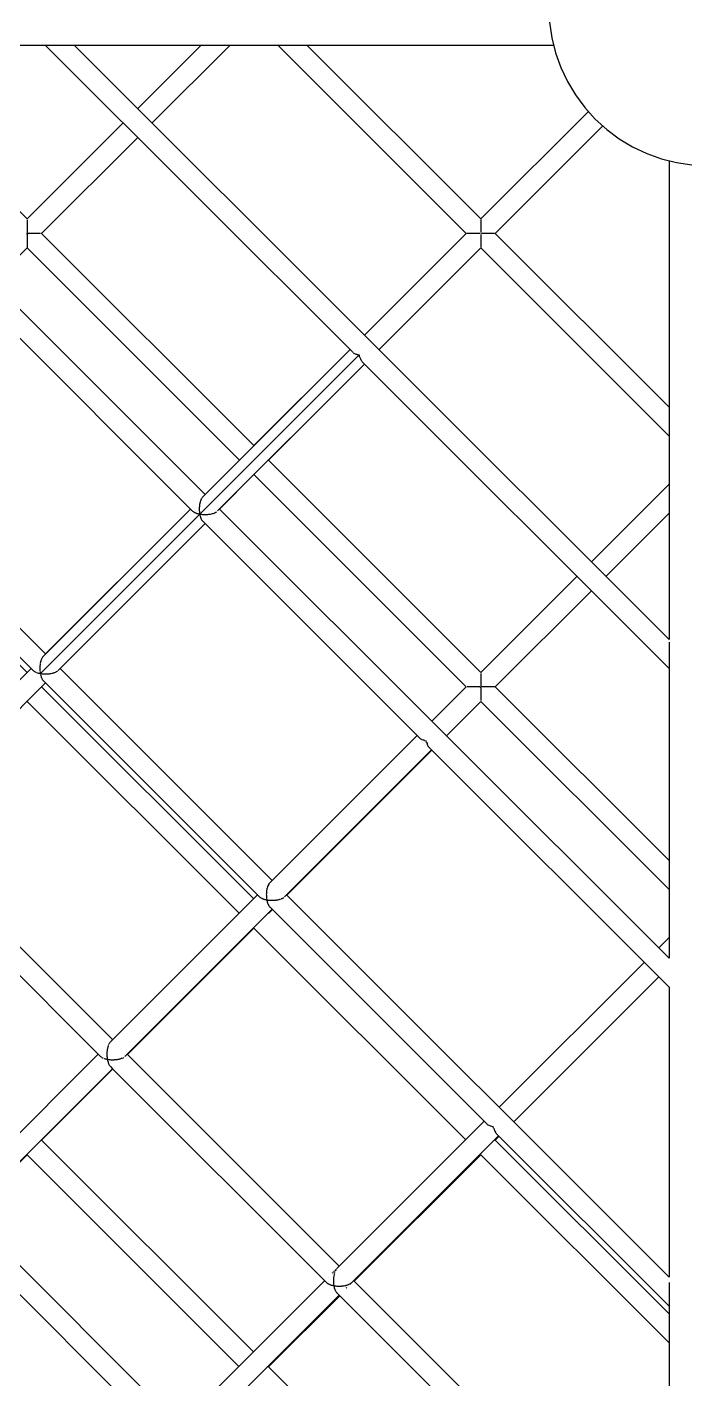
# Model space of a CAD drawing. Header units: millimetres. Extents: x -4086 to 3652, y -3941 to 3614.
# Drawn here: x -296 to 218, y -869 to 184 of the extents above; entities that cross this region are included whole.
import ezdxf

# ---------------------------------------------------------------- set-up
doc = ezdxf.new("R2010")
doc.units = ezdxf.units.MM
doc.layers.add('DIKOM_ОБЪЕКТ', color=7, linetype='Continuous')

msp = doc.modelspace()

# ---------------------------------------------------------------- linework, layer by layer
at = {"layer": 'DIKOM_ОБЪЕКТ', "color": 7, "linetype": 'Continuous'}
for p, q in [((110.873, 187.625), (112.653, 175.624)), ((-1466.424, 170.083), (114.099, 169.847)), ((-507.061, 169.94), (-157.061, -180.075)), ((-430.941, 169.928), (-295.519, 34.501)), ((-281.405, 169.906), (-42.468, -69.04)), ((-281.405, 169.906), (-42.468, -69.04)), ((-258.842, 169.903), (203.998, -292.956)), ((-209.479, 120.538), (-160.127, 169.888)), ((-209.479, 120.538), (-160.127, 169.888)), ((-198.199, 109.257), (-137.569, 169.885)), ((-100.465, 169.88), (46.195, 23.213)), ((-100.465, 169.88), (46.195, 23.213)), ((-77.9, 169.876), (57.476, 34.493)), ((112.653, 175.624), (115.6, 163.855)), ((115.6, 163.855), (119.688, 152.43)), ((119.688, 152.43), (124.874, 141.462)), ((124.874, 141.462), (131.112, 131.055)), ((131.112, 131.055), (138.34, 121.311)), ((57.475, 34.493), (141.171, 118.185)), ((57.475, 34.493), (141.171, 118.185)), ((138.34, 121.311), (146.487, 112.32)), ((-295.519, 34.502), (-220.76, 109.258)), ((-295.519, 34.502), (-220.76, 109.258)), ((68.756, 23.213), (152.456, 106.91)), ((146.487, 112.32), (155.477, 104.172)), ((-284.24, 23.22), (-209.479, 97.978)), ((155.477, 104.172), (165.223, 96.944)), ((165.223, 96.944), (175.629, 90.706)), ((175.629, 90.706), (186.597, 85.518)), ((186.597, 85.518), (198.02, 81.43)), ((198.02, 81.43), (209.79, 78.482)), ((204, 79.933), (203.998, -292.955)), ((209.79, 78.482), (221.791, 76.702)), ((-295.52, 33.756), (-295.52, 33.384)), ((-295.52, 33.384), (-295.52, 33.129)), ((-295.52, 33.049), (-295.52, 32.541)), ((-295.52, 32.541), (-295.52, 32.223)), ((-295.52, 32.123), (-295.52, 31.49)), ((57.475, 33.992), (57.475, 33.744)), ((57.475, 33.686), (57.475, 33.377)), ((57.475, 33.377), (57.475, 33.037)), ((57.475, 32.957), (57.475, 32.534)), ((57.475, 32.534), (57.475, 32.111)), ((57.475, 32.01), (57.475, 31.483)), ((-295.109, 22.978), (-296.1, 22.979)), ((-295.52, 31.49), (-295.52, 31.116)), ((-295.52, 30.998), (-295.52, 30.255)), ((-295.52, 30.254), (-295.52, 29.834)), ((-295.52, 29.7), (-295.52, 28.861)), ((-295.52, 28.861), (-295.52, 28.403)), ((-295.52, 28.256), (-295.52, 27.342)), ((-295.52, 27.342), (-295.52, 26.857)), ((-295.52, 26.699), (-295.52, 25.731)), ((-295.52, 25.73), (-295.52, 25.23)), ((-295.52, 25.064), (-295.52, 24.064)), ((-295.52, 24.064), (-295.267, 23.811)), ((-295.014, 22.884), (-295.52, 22.377)), ((-295.52, 22.377), (-295.52, 21.878)), ((-295.52, 21.71), (-295.52, 20.711)), ((-295.267, 23.811), (-294.919, 23.463)), ((-294.919, 23.463), (-295.109, 22.978)), ((-294.677, 23.221), (-295.014, 22.884)), ((-294.176, 23.221), (-294.677, 23.221)), ((-293.678, 23.221), (-294.176, 23.221)), ((-293.01, 23.22), (-293.678, 23.221)), ((-292.525, 23.22), (-293.01, 23.221)), ((-292.045, 23.221), (-292.525, 23.221)), ((-291.399, 23.221), (-292.045, 23.221)), ((-290.94, 23.221), (-291.398, 23.221)), ((-290.49, 23.221), (-290.94, 23.221)), ((-289.88, 23.221), (-290.49, 23.221)), ((-289.459, 23.221), (-289.879, 23.221)), ((-289.047, 23.221), (-289.459, 23.221)), ((-288.487, 23.22), (-289.047, 23.221)), ((-288.114, 23.22), (-288.487, 23.221)), ((-287.748, 23.221), (-288.114, 23.221)), ((-287.251, 23.221), (-287.748, 23.221)), ((-286.933, 23.22), (-287.251, 23.221)), ((-286.623, 23.22), (-286.933, 23.22)), ((-286.2, 23.22), (-286.623, 23.22)), ((-285.945, 23.221), (-286.2, 23.22)), ((-285.696, 23.22), (-285.945, 23.22)), ((-285.357, 23.22), (-285.696, 23.22)), ((-284.741, 23.221), (-284.989, 23.22)), ((-284.24, 23.221), (-119.026, -142)), ((-32.985, -55.963), (46.195, 23.213)), ((-32.985, -55.963), (46.195, 23.213)), ((46.941, 23.213), (46.696, 23.213)), ((47.311, 23.213), (47.005, 23.213)), ((47.647, 23.213), (47.312, 23.213)), ((48.154, 23.213), (47.736, 23.213)), ((48.572, 23.213), (48.155, 23.213)), ((49.206, 23.213), (48.683, 23.213)), ((49.698, 23.213), (49.207, 23.213)), ((50.442, 23.213), (49.827, 23.213)), ((50.997, 23.213), (50.442, 23.213)), ((51.835, 23.213), (51.141, 23.213)), ((52.441, 23.213), (51.835, 23.213)), ((53.353, 23.213), (52.597, 23.213)), ((53.997, 23.213), (53.355, 23.213)), ((54.964, 23.213), (54.161, 23.213)), ((55.631, 23.213), (54.965, 23.213)), ((56.632, 23.213), (55.8, 23.213)), ((56.908, 23.489), (56.752, 23.093)), ((57.475, 31.482), (57.475, 30.986)), ((57.475, 30.867), (57.475, 30.246)), ((57.475, 30.246), (57.475, 29.687)), ((57.475, 29.552), (57.475, 28.854)), ((57.475, 28.854), (57.475, 28.243)), ((57.475, 28.096), (57.475, 27.335)), ((57.475, 27.334), (57.475, 26.688)), ((57.475, 26.53), (57.475, 25.724)), ((57.475, 25.723), (57.475, 25.056)), ((57.475, 24.89), (57.475, 24.056)), ((57.475, 22.37), (57.475, 21.704)), ((57.475, 21.536), (57.475, 20.703)), ((58.318, 23.213), (57.94, 22.835)), ((58.986, 23.213), (58.319, 23.213)), ((59.985, 23.213), (59.151, 23.213)), ((60.631, 23.213), (59.986, 23.213)), ((61.596, 23.213), (60.789, 23.213)), ((62.206, 23.213), (61.597, 23.213)), ((63.115, 23.213), (62.354, 23.213)), ((63.675, 23.213), (63.116, 23.213)), ((64.508, 23.213), (63.809, 23.213)), ((65.005, 23.213), (64.509, 23.213)), ((65.744, 23.213), (65.124, 23.213)), ((66.167, 23.213), (65.745, 23.213)), ((66.795, 23.213), (66.267, 23.213)), ((67.135, 23.213), (66.796, 23.213)), ((67.638, 23.213), (67.215, 23.213)), ((67.886, 23.213), (67.638, 23.213)), ((68.254, 23.213), (67.945, 23.213)), ((68.756, 23.213), (203.999, -112.036)), ((-322.296, -14.834), (-295.52, 11.94)), ((-295.52, 20.711), (-295.52, 20.229)), ((-295.52, 20.065), (-295.52, 19.1)), ((-295.52, 19.099), (-295.52, 18.645)), ((-295.52, 18.49), (-295.52, 17.581)), ((-295.52, 17.58), (-295.52, 17.166)), ((-295.52, 17.021), (-295.52, 16.188)), ((-295.52, 16.188), (-295.52, 15.82)), ((-295.52, 15.69), (-295.52, 14.952)), ((-295.52, 14.952), (-295.52, 14.639)), ((-295.52, 14.529), (-295.52, 13.901)), ((-295.52, 13.9), (-295.52, 13.65)), ((-295.52, 13.561), (-295.52, 13.058)), ((-295.52, 12.81), (-295.52, 12.442)), ((-295.52, 12.291), (-295.52, 12.067)), ((-295.52, 11.941), (-130.306, -153.28)), ((-295.52, 11.941), (-130.306, -153.28)), ((-21.705, -67.243), (57.475, 11.933)), ((57.475, 20.703), (57.475, 20.06)), ((57.475, 19.896), (57.475, 19.092)), ((57.475, 19.092), (57.475, 18.487)), ((57.475, 18.33), (57.475, 17.574)), ((57.475, 17.573), (57.475, 17.018)), ((57.475, 16.874), (57.475, 16.18)), ((57.475, 16.179), (57.475, 15.689)), ((57.475, 15.559), (57.475, 14.944)), ((57.475, 14.944), (57.475, 14.527)), ((57.475, 14.416), (57.475, 13.893)), ((57.475, 13.893), (57.475, 13.557)), ((57.475, 13.469), (57.475, 13.05)), ((57.475, 13.049), (57.475, 12.806)), ((57.475, 12.74), (57.475, 12.434)), ((57.475, 11.933), (203.999, -134.597)), ((57.475, 11.933), (203.999, -134.597)), ((-333.282, -26.408), (-166.547, -193.15)), ((-333.282, -26.408), (-166.547, -193.15)), ((-285.289, -319.585), (-37.136, -71.371)), ((-285.289, -319.585), (-37.136, -71.371)), ((-159.189, -182.204), (-44.261, -67.248)), ((-119.026, -142), (-44.265, -67.243)), ((-119.026, -142), (-44.265, -67.243)), ((-42.466, -69.043), (-42.102, -69.344)), ((-41.746, -69.637), (-41.283, -69.91)), ((-41.284, -69.91), (-40.837, -70.174)), ((-40.828, -70.18), (-40.278, -70.42)), ((-40.278, -70.42), (-39.745, -70.652)), ((-39.733, -70.659), (-39.111, -70.858)), ((-39.112, -70.857), (-38.501, -71.053)), ((-38.487, -71.062), (-37.808, -71.215)), ((-37.808, -71.215), (-37.141, -71.365)), ((-36.98, -72.044), (-37.13, -71.376)), ((-36.828, -72.721), (-36.98, -72.045)), ((-36.819, -72.735), (-36.621, -73.352)), ((-36.621, -73.352), (-36.423, -73.969)), ((-147.321, -192.835), (-33.012, -78.497)), ((-107.746, -153.281), (-32.985, -78.524)), ((-36.418, -73.978), (-36.181, -74.521)), ((-36.181, -74.522), (-35.946, -75.063)), ((-35.94, -75.07), (-35.669, -75.529)), ((-35.67, -75.529), (-35.402, -75.982)), ((-35.397, -75.987), (-35.1, -76.348)), ((-34.806, -76.704), (203.997, -315.517)), ((-34.806, -76.704), (203.997, -315.517)), ((-446.111, -139.207), (-281.14, -304.185)), ((-460.461, -153.554), (-295.527, -318.494)), ((-457.392, -150.486), (-290.626, -317.259)), ((-457.392, -150.486), (-290.626, -317.259)), ((-157.082, -180.055), (-130.306, -153.281)), ((-157.082, -180.055), (-130.306, -153.281)), ((-107.746, -153.281), (57.468, -318.502)), ((-145.802, -191.336), (-119.026, -164.561)), ((-119.026, -164.561), (46.188, -329.782)), ((-119.026, -164.561), (46.188, -329.782)), ((143.509, -232.464), (203.998, -171.977)), ((143.509, -232.464), (203.998, -171.977)), ((-161.515, -189.425), (-161.551, -190.176)), ((-161.481, -189.136), (-161.513, -189.414)), ((-161.425, -188.661), (-161.48, -189.135)), ((-161.34, -187.933), (-161.425, -188.661)), ((-161.287, -187.659), (-161.337, -187.922)), ((-161.202, -187.206), (-161.287, -187.659)), ((-161.071, -186.516), (-161.202, -187.206)), ((-161.001, -186.264), (-161.067, -186.506)), ((-160.887, -185.844), (-161.001, -186.264)), ((-160.712, -185.206), (-160.887, -185.844)), ((-160.626, -184.981), (-160.708, -185.198)), ((-160.485, -184.605), (-160.626, -184.981)), ((-160.272, -184.036), (-160.485, -184.605)), ((-160.174, -183.843), (-160.268, -184.027)), ((-160.009, -183.517), (-160.174, -183.843)), ((-159.761, -183.028), (-160.009, -183.517)), ((-159.467, -182.604), (-159.651, -182.87)), ((-159.189, -182.204), (-159.467, -182.604)), ((-283.268, -306.314), (-168.34, -191.357)), ((-281.178, -304.146), (-168.362, -191.335)), ((-281.178, -304.146), (-168.362, -191.335)), ((-166.183, -193.45), (-166.547, -193.15)), ((-165.975, -193.622), (-166.183, -193.45)), ((-165.363, -194.019), (-165.824, -193.747)), ((-165.097, -194.176), (-165.363, -194.019)), ((-164.914, -194.284), (-165.097, -194.176)), ((-164.358, -194.529), (-164.906, -194.291)), ((-164.039, -194.668), (-164.358, -194.529)), ((-163.822, -194.762), (-164.039, -194.668)), ((-163.191, -194.966), (-163.812, -194.768)), ((-162.824, -195.083), (-163.191, -194.966)), ((-162.578, -195.162), (-162.824, -195.083)), ((-161.889, -195.322), (-162.567, -195.169)), ((-161.48, -195.414), (-161.889, -195.322)), ((-161.59, -190.96), (-161.577, -191.717)), ((-161.574, -190.661), (-161.588, -190.95)), ((-161.577, -191.717), (-161.568, -192.202)), ((-161.551, -190.176), (-161.574, -190.661)), ((-161.568, -192.202), (-161.563, -192.494)), ((-161.565, -192.505), (-161.502, -193.249)), ((-161.502, -193.249), (-161.462, -193.725)), ((-161.211, -195.475), (-161.48, -195.414)), ((-161.462, -193.725), (-161.438, -194.013)), ((-161.443, -194.027), (-161.33, -194.738)), ((-161.33, -194.738), (-161.257, -195.192)), ((-161.257, -195.192), (-161.211, -195.475)), ((-160.475, -195.594), (-161.21, -195.476)), ((-161.21, -195.476), (-161.057, -196.155)), ((-161.057, -196.155), (-160.962, -196.577)), ((-160.962, -196.577), (-160.905, -196.831)), ((-160.897, -196.844), (-160.7, -197.46)), ((-160.7, -197.46), (-160.578, -197.842)), ((-160.578, -197.842), (-160.503, -198.078)), ((-160.497, -198.087), (-160.261, -198.629)), ((-160.045, -195.662), (-160.475, -195.594)), ((-160.261, -198.629), (-160.116, -198.962)), ((-160.116, -198.962), (-160.024, -199.172)), ((-159.761, -195.707), (-160.045, -195.662)), ((-160.02, -199.179), (-159.75, -199.636)), ((-159.75, -199.636), (-159.585, -199.913)), ((-158.989, -195.766), (-159.748, -195.703)), ((-159.585, -199.913), (-159.481, -200.09)), ((-158.535, -195.805), (-158.989, -195.766)), ((-158.24, -195.829), (-158.535, -195.805)), ((-157.46, -195.841), (-158.229, -195.828)), ((-156.996, -195.85), (-157.46, -195.841)), ((-156.697, -195.856), (-156.996, -195.85)), ((-155.922, -195.816), (-156.684, -195.853)), ((-155.457, -195.794), (-155.922, -195.816)), ((-155.161, -195.78), (-155.457, -195.794)), ((-154.41, -195.692), (-155.15, -195.777)), ((-153.954, -195.638), (-154.41, -195.692)), ((-153.668, -195.605), (-153.954, -195.638)), ((-152.957, -195.469), (-153.658, -195.602)), ((-152.523, -195.387), (-152.957, -195.469)), ((-151.596, -195.155), (-152.242, -195.332)), ((-151.194, -195.045), (-151.596, -195.155)), ((-150.944, -194.977), (-151.194, -195.045)), ((-150.357, -194.755), (-150.934, -194.973)), ((-149.995, -194.62), (-150.357, -194.755)), ((-149.772, -194.536), (-149.995, -194.62)), ((-149.267, -194.28), (-149.764, -194.532)), ((-148.954, -194.122), (-149.267, -194.28)), ((-148.762, -194.024), (-148.954, -194.122)), ((-148.352, -193.739), (-148.757, -194.02)), ((-148.096, -193.562), (-148.352, -193.739)), ((-145.812, -191.325), (203.997, -541.148)), ((154.789, -243.745), (203.998, -194.538)), ((-271.4, -316.944), (-157.091, -202.606)), ((-217.693, -263.224), (-157.082, -202.615)), ((-159.476, -200.096), (-159.18, -200.455)), ((-159.18, -200.455), (-159, -200.674)), ((-158.884, -200.813), (7.913, -367.617)), ((-158.884, -200.813), (7.913, -367.617)), ((57.468, -318.502), (132.228, -243.744)), ((57.468, -318.502), (132.228, -243.744)), ((68.748, -329.782), (143.508, -255.025)), ((203.998, -294.916), (203.997, -315.017)), ((-407.347, -430.423), (-292.419, -315.466)), ((-295.527, -318.494), (-292.459, -315.426)), ((-295.527, -318.494), (-292.459, -315.426)), ((-285.669, -315.069), (-285.656, -315.827)), ((-285.639, -314.468), (-285.667, -315.059)), ((-285.593, -313.534), (-285.63, -314.287)), ((-285.525, -312.951), (-285.591, -313.524)), ((-285.419, -312.041), (-285.504, -312.772)), ((-285.313, -311.49), (-285.417, -312.031)), ((-285.149, -310.625), (-285.281, -311.318)), ((-285.01, -310.117), (-285.147, -310.615)), ((-284.79, -309.315), (-284.966, -309.955)), ((-284.62, -308.861), (-284.787, -309.307)), ((-284.351, -308.145), (-284.565, -308.716)), ((-284.152, -307.753), (-284.346, -308.137)), ((-283.839, -307.136), (-284.088, -307.627)), ((-283.618, -306.817), (-283.835, -307.129)), ((-283.269, -306.314), (-283.546, -306.714)), ((-269.891, -315.434), (-104.887, -480.445)), ((203.997, -315.517), (203.997, -541.148)), ((-290.263, -317.559), (-290.626, -317.259)), ((-289.91, -317.851), (-290.196, -317.614)), ((-289.443, -318.128), (-289.903, -317.857)), ((-288.993, -318.394), (-289.357, -318.179)), ((-288.438, -318.638), (-288.985, -318.399)), ((-287.901, -318.871), (-288.334, -318.683)), ((-287.27, -319.075), (-287.891, -318.877)), ((-286.657, -319.271), (-287.148, -319.114)), ((-285.968, -319.431), (-286.647, -319.279)), ((-285.29, -319.585), (-285.829, -319.462)), ((-285.652, -316.008), (-285.642, -316.604)), ((-285.644, -316.613), (-285.581, -317.359)), ((-285.567, -317.536), (-285.517, -318.122)), ((-285.522, -318.136), (-285.407, -318.849)), ((-285.38, -319.015), (-285.289, -319.585)), ((-284.555, -319.702), (-285.289, -319.585)), ((-285.289, -319.585), (-285.136, -320.264)), ((-285.102, -320.416), (-284.984, -320.941)), ((-284.976, -320.953), (-284.779, -321.569)), ((-284.735, -321.707), (-284.582, -322.186)), ((-284.576, -322.197), (-284.34, -322.738)), ((-283.84, -319.816), (-284.409, -319.725)), ((-284.288, -322.857), (-284.103, -323.281)), ((-284.098, -323.288), (-283.829, -323.744)), ((-283.068, -319.876), (-283.826, -319.812)), ((-283.771, -323.842), (-283.56, -324.199)), ((-283.555, -324.205), (-283.259, -324.564)), ((-283.195, -324.641), (-282.963, -324.922)), ((-282.963, -324.922), (-116.166, -491.727)), ((-282.963, -324.922), (-116.166, -491.727)), ((-282.319, -319.939), (-282.913, -319.888)), ((-281.538, -319.951), (-282.308, -319.937)), ((-280.775, -319.964), (-281.378, -319.954)), ((-280, -319.925), (-280.764, -319.963)), ((-279.239, -319.888), (-279.838, -319.918)), ((-278.487, -319.801), (-279.229, -319.886)), ((-277.747, -319.714), (-278.328, -319.782)), ((-277.034, -319.578), (-277.737, -319.711)), ((-276.33, -319.445), (-276.881, -319.549)), ((-275.673, -319.264), (-276.32, -319.441)), ((-275.022, -319.086), (-275.53, -319.225)), ((-274.433, -318.864), (-275.013, -319.081)), ((-273.849, -318.645), (-274.304, -318.815)), ((-273.344, -318.389), (-273.843, -318.641)), ((-272.842, -318.134), (-273.231, -318.332)), ((-272.429, -317.847), (-272.835, -318.129)), ((-272.019, -317.563), (-272.337, -317.783)), ((57.468, -319.37), (57.468, -319.618)), ((57.468, -319.618), (57.468, -319.874)), ((57.468, -319.874), (57.468, -320.122)), ((57.468, -320.122), (57.468, -320.461)), ((57.468, -320.462), (57.468, -320.779)), ((57.468, -320.779), (57.468, -321.09)), ((57.468, -321.09), (57.468, -321.513)), ((57.468, -321.513), (57.468, -321.886)), ((57.468, -321.886), (57.468, -322.252)), ((57.468, -322.252), (57.468, -322.749)), ((57.468, -322.749), (57.468, -323.169)), ((57.468, -323.169), (57.468, -323.582)), ((57.468, -323.582), (57.468, -324.141)), ((57.468, -324.142), (57.468, -324.599)), ((57.468, -324.599), (57.468, -325.051)), ((57.468, -325.051), (57.468, -325.66)), ((57.468, -325.66), (57.468, -326.145)), ((57.468, -326.145), (57.468, -326.626)), ((-395.479, -441.053), (-281.17, -326.716)), ((-284.237, -329.785), (-119.233, -494.795)), ((19.412, -356.556), (46.187, -329.782)), ((19.412, -356.556), (46.187, -329.782)), ((47.304, -329.782), (46.936, -329.782)), ((47.555, -329.782), (47.305, -329.782)), ((48.147, -329.782), (47.644, -329.782)), ((48.46, -329.782), (48.148, -329.782)), ((49.198, -329.782), (48.571, -329.782)), ((49.567, -329.782), (49.198, -329.782)), ((50.434, -329.782), (49.696, -329.782)), ((50.85, -329.782), (50.435, -329.782)), ((51.827, -329.782), (50.994, -329.782)), ((52.281, -329.782), (51.828, -329.782)), ((53.346, -329.782), (52.437, -329.782)), ((53.828, -329.782), (53.347, -329.782)), ((54.957, -329.782), (53.992, -329.782)), ((55.456, -329.782), (54.958, -329.782)), ((56.624, -329.782), (55.625, -329.782)), ((56.624, -329.782), (56.877, -330.034)), ((56.877, -330.034), (57.467, -330.625)), ((57.467, -327.272), (57.467, -327.773)), ((57.721, -329.192), (57.467, -328.939)), ((57.467, -330.625), (57.467, -331.125)), ((57.467, -331.125), (57.468, -331.627)), ((57.467, -332.292), (57.467, -332.774)), ((57.467, -332.774), (57.468, -333.26)), ((57.467, -334.357), (57.468, -334.816)), ((57.468, -335.838), (57.467, -336.261)), ((57.467, -336.261), (57.467, -336.815)), ((57.467, -336.815), (57.467, -337.183)), ((57.468, -326.626), (57.468, -327.271)), ((57.468, -327.772), (57.468, -328.271)), ((57.468, -328.271), (57.468, -328.939)), ((57.468, -331.627), (57.468, -332.291)), ((57.468, -333.26), (57.468, -333.902)), ((57.468, -333.904), (57.468, -334.357)), ((57.468, -334.816), (57.468, -335.422)), ((57.468, -335.422), (57.468, -335.838)), ((58.311, -329.782), (57.721, -329.192)), ((58.812, -329.782), (58.311, -329.782)), ((59.977, -329.782), (58.977, -329.782)), ((60.462, -329.782), (59.978, -329.782)), ((61.588, -329.782), (60.621, -329.782)), ((62.047, -329.782), (61.589, -329.782)), ((63.108, -329.782), (62.194, -329.782)), ((63.529, -329.782), (63.108, -329.782)), ((64.501, -329.782), (63.663, -329.782)), ((64.875, -329.782), (64.501, -329.782)), ((65.736, -329.782), (64.992, -329.782)), ((66.055, -329.782), (65.737, -329.782)), ((66.787, -329.782), (66.154, -329.782)), ((67.043, -329.782), (66.788, -329.782)), ((67.63, -329.782), (67.123, -329.782)), ((68.247, -329.782), (67.876, -329.782)), ((68.622, -329.782), (68.396, -329.782)), ((68.748, -329.782), (203.997, -465.037)), ((-295.517, -341.066), (-130.513, -506.077)), ((-295.517, -341.066), (-130.513, -506.077)), ((30.692, -367.836), (57.468, -341.062)), ((57.467, -337.183), (57.468, -337.559)), ((57.468, -338.684), (57.467, -339.103)), ((57.467, -339.103), (57.467, -339.353)), ((57.467, -339.353), (57.467, -339.61)), ((57.467, -339.61), (57.467, -339.945)), ((57.467, -340.316), (57.468, -340.56)), ((57.468, -337.559), (57.468, -338.051)), ((57.468, -338.052), (57.468, -338.364)), ((57.468, -338.364), (57.468, -338.684)), ((57.468, -341.062), (203.997, -487.598)), ((57.468, -341.062), (203.997, -487.598)), ((-107.015, -482.574), (7.913, -367.617)), ((7.913, -367.618), (9.705, -369.41)), ((7.913, -367.618), (9.705, -369.41)), ((-95.294, -493.35), (19.162, -378.867)), ((9.704, -369.409), (9.905, -369.575)), ((9.908, -369.577), (10.419, -369.999)), ((10.427, -370.006), (10.682, -370.157)), ((10.682, -370.157), (11.336, -370.543)), ((11.346, -370.55), (11.648, -370.682)), ((11.649, -370.683), (12.428, -371.021)), ((12.44, -371.028), (12.783, -371.138)), ((12.782, -371.137), (13.673, -371.422)), ((13.687, -371.431), (14.06, -371.515)), ((14.06, -371.515), (15.032, -371.734)), ((15.263, -372.72), (15.044, -371.745)), ((15.347, -373.092), (15.263, -372.72)), ((15.356, -373.104), (15.642, -374.001)), ((15.642, -374.001), (15.751, -374.339)), ((15.756, -374.347), (16.099, -375.135)), ((16.099, -375.135), (16.228, -375.432)), ((16.233, -375.44), (16.625, -376.102)), ((16.625, -376.103), (16.772, -376.351)), ((16.777, -376.356), (17.207, -376.878)), ((17.208, -376.879), (17.368, -377.073)), ((17.368, -377.073), (19.161, -378.867)), ((17.368, -377.073), (19.161, -378.867)), ((19.161, -378.867), (203.997, -563.71)), ((19.161, -378.867), (203.997, -563.71)), ((-93.404, -491.928), (19.412, -379.117)), ((-393.969, -439.544), (-228.966, -604.554)), ((-407.042, -449.032), (-240.245, -615.836)), ((-407.042, -449.032), (-240.245, -615.836)), ((-107.976, -484.164), (-108.094, -484.397)), ((-107.587, -483.397), (-107.923, -484.06)), ((-107.45, -483.201), (-107.582, -483.39)), ((-107.015, -482.574), (-107.391, -483.115)), ((-231.094, -606.683), (-116.166, -491.727)), ((-116.166, -491.727), (-114.373, -493.52)), ((-116.166, -491.727), (-114.373, -493.52)), ((-114.133, -493.717), (-114.373, -493.52)), ((-113.837, -493.962), (-114.133, -493.717)), ((-113.347, -494.296), (-113.65, -494.116)), ((-112.968, -494.52), (-113.347, -494.296)), ((-112.741, -494.655), (-112.968, -494.52)), ((-112.371, -494.817), (-112.731, -494.661)), ((-109.417, -491.33), (-109.399, -492.352)), ((-109.397, -490.958), (-109.414, -491.319)), ((-109.396, -492.498), (-109.39, -492.863)), ((-109.391, -492.875), (-109.306, -493.88)), ((-109.341, -489.794), (-109.39, -490.81)), ((-109.298, -489.434), (-109.339, -489.784)), ((-109.294, -494.021), (-109.264, -494.382)), ((-109.167, -488.302), (-109.281, -489.288)), ((-109.268, -494.395), (-109.113, -495.363)), ((-109.102, -487.962), (-109.164, -488.291)), ((-108.897, -486.885), (-109.075, -487.82)), ((-108.811, -486.572), (-108.894, -486.875)), ((-108.538, -485.577), (-108.775, -486.439)), ((-108.433, -485.297), (-108.535, -485.568)), ((-108.098, -484.405), (-108.388, -485.177)), ((-96.829, -494.516), (-97.264, -494.736)), ((-96.589, -494.394), (-96.829, -494.515)), ((-96.317, -494.205), (-96.583, -494.39)), ((-95.962, -493.959), (-96.317, -494.205)), ((-95.768, -493.824), (-95.962, -493.959)), ((-93.638, -491.694), (203.995, -789.341)), ((-219.525, -617.611), (-104.917, -502.976)), ((-111.919, -495.014), (-112.371, -494.817)), ((-111.648, -495.132), (-111.919, -495.014)), ((-111.229, -495.268), (-111.638, -495.138)), ((-110.712, -495.434), (-111.229, -495.268)), ((-110.405, -495.532), (-110.711, -495.434)), ((-109.946, -495.641), (-110.392, -495.54)), ((-109.375, -495.77), (-109.946, -495.641)), ((-109.038, -495.846), (-109.374, -495.77)), ((-109.093, -495.489), (-109.036, -495.844)), ((-109.038, -495.846), (-108.832, -496.756)), ((-108.554, -495.921), (-109.036, -495.844)), ((-108.803, -496.88), (-108.732, -497.201)), ((-108.724, -497.213), (-108.459, -498.041)), ((-107.941, -496.02), (-108.554, -495.921)), ((-108.424, -498.151), (-108.329, -498.447)), ((-108.323, -498.456), (-108.006, -499.185)), ((-107.965, -499.279), (-107.851, -499.541)), ((-107.587, -496.077), (-107.941, -496.02)), ((-107.846, -499.549), (-107.484, -500.16)), ((-107.753, -506.276), (-104.685, -503.208)), ((-107.075, -496.114), (-107.574, -496.072)), ((-107.438, -500.238), (-107.308, -500.46)), ((-107.303, -500.465), (-106.904, -500.948)), ((-106.435, -496.168), (-107.075, -496.114)), ((-106.855, -501.008), (-106.711, -501.183)), ((-106.711, -501.183), (-104.917, -502.976)), ((-106.711, -501.183), (-104.917, -502.976)), ((-106.066, -496.199), (-106.435, -496.168)), ((-105.55, -496.206), (-106.055, -496.197)), ((-104.896, -496.218), (-105.55, -496.206)), ((-104.917, -502.976), (61.879, -669.78)), ((-104.917, -502.976), (61.879, -669.78)), ((-104.522, -496.224), (-104.895, -496.218)), ((-104.01, -496.198), (-104.511, -496.223)), ((-103.356, -496.167), (-104.01, -496.198)), ((-102.986, -496.149), (-103.356, -496.167)), ((-102.49, -496.09), (-102.976, -496.146)), ((-101.851, -496.016), (-102.49, -496.09)), ((-101.495, -495.975), (-101.851, -496.016)), ((-101.023, -495.885), (-101.484, -495.972)), ((-100.417, -495.769), (-101.023, -495.885)), ((-100.078, -495.705), (-100.417, -495.769)), ((-99.644, -495.585), (-100.068, -495.702)), ((-99.081, -495.431), (-99.644, -495.585)), ((-98.769, -495.345), (-99.08, -495.431)), ((-98.381, -495.199), (-98.761, -495.342)), ((-97.597, -494.905), (-97.876, -495.01)), ((-97.264, -494.736), (-97.59, -494.901)), ((-107.88, -506.276), (-108.106, -506.276)), ((-217.501, -616.019), (-119.034, -517.556)), ((-119.034, -517.557), (45.739, -682.337)), ((-119.034, -517.557), (45.739, -682.337)), ((195.906, -533.057), (203.997, -524.966)), ((195.906, -533.057), (203.997, -524.966)), ((71.809, -657.149), (184.625, -544.337)), ((71.809, -657.149), (184.625, -544.337)), ((83.089, -668.429), (195.905, -555.618)), ((203.997, -563.71), (203.995, -789.341)), ((-232.617, -609.685), (-232.801, -610.36)), ((-232.452, -609.248), (-232.613, -609.677)), ((-232.177, -608.514), (-232.404, -609.12)), ((-231.985, -608.137), (-232.173, -608.506)), ((-231.665, -607.505), (-231.929, -608.026)), ((-231.451, -607.198), (-231.661, -607.499)), ((-231.094, -606.683), (-231.53, -607.119)), ((-231.093, -606.682), (-231.389, -607.108)), ((-355.173, -730.792), (-240.245, -615.836)), ((-240.245, -615.837), (-238.452, -617.629)), ((-240.245, -615.837), (-238.452, -617.629)), ((-238.189, -617.846), (-238.452, -617.628)), ((-237.736, -618.22), (-238.092, -617.925)), ((-237.396, -618.423), (-237.73, -618.225)), ((-236.819, -618.763), (-237.272, -618.496)), ((-236.414, -618.941), (-236.811, -618.768)), ((-235.267, -619.391), (-235.717, -619.247)), ((-234.484, -619.641), (-235.096, -619.446)), ((-233.98, -619.761), (-234.471, -619.65)), ((-233.117, -619.953), (-233.789, -619.803)), ((-233.495, -615.438), (-233.481, -616.23)), ((-233.466, -614.868), (-233.493, -615.428)), ((-233.478, -616.41), (-233.468, -616.973)), ((-233.47, -616.983), (-233.404, -617.759)), ((-233.42, -613.903), (-233.458, -614.692)), ((-233.354, -613.348), (-233.418, -613.893)), ((-233.389, -617.939), (-233.342, -618.492)), ((-233.347, -618.504), (-233.229, -619.245)), ((-233.245, -612.411), (-233.335, -613.179)), ((-233.144, -611.883), (-233.243, -612.401)), ((-233.201, -619.421), (-233.117, -619.953)), ((-232.976, -610.995), (-233.114, -611.724)), ((-232.582, -620.04), (-233.114, -619.956)), ((-233.114, -619.956), (-232.957, -620.653)), ((-232.841, -610.506), (-232.972, -610.985)), ((-232.921, -620.82), (-232.812, -621.309)), ((-232.375, -620.073), (-232.582, -620.04)), ((-231.666, -620.186), (-232.376, -620.073)), ((-231.103, -620.227), (-231.653, -620.181)), ((-230.884, -620.246), (-231.103, -620.227)), ((-230.145, -620.308), (-230.885, -620.246)), ((-229.577, -620.316), (-230.134, -620.307)), ((-229.352, -620.32), (-229.577, -620.316)), ((-228.601, -620.334), (-229.352, -620.32)), ((-228.037, -620.305), (-228.59, -620.331)), ((-227.81, -620.294), (-228.037, -620.305)), ((-227.065, -620.258), (-227.81, -620.294)), ((-226.519, -620.193), (-227.056, -620.256)), ((-226.296, -620.168), (-226.519, -620.193)), ((-225.573, -620.084), (-226.296, -620.168)), ((-225.055, -619.984), (-225.563, -620.081)), ((-224.842, -619.944), (-225.055, -619.984)), ((-224.157, -619.814), (-224.842, -619.944)), ((-223.678, -619.682), (-224.147, -619.811)), ((-223.48, -619.628), (-223.678, -619.682)), ((-222.848, -619.455), (-223.48, -619.628)), ((-222.42, -619.293), (-222.84, -619.451)), ((-221.676, -619.014), (-222.241, -619.227)), ((-221.308, -618.828), (-221.669, -619.011)), ((-220.668, -618.504), (-221.154, -618.75)), ((-220.368, -618.294), (-220.662, -618.498)), ((-217.717, -615.803), (-52.713, -780.814)), ((-343.755, -741.872), (-228.996, -627.085)), ((-284.255, -682.77), (-228.782, -627.299)), ((-232.803, -621.323), (-232.6, -621.956)), ((-232.551, -622.109), (-232.408, -622.557)), ((-232.402, -622.566), (-232.16, -623.121)), ((-232.1, -623.257), (-231.93, -623.65)), ((-231.924, -623.658), (-231.65, -624.123)), ((-231.581, -624.239), (-231.387, -624.569)), ((-231.381, -624.575), (-231.08, -624.94)), ((-231.004, -625.032), (-230.789, -625.292)), ((-230.789, -625.292), (-228.996, -627.085)), ((-230.789, -625.292), (-228.996, -627.085)), ((-228.996, -627.085), (-62.199, -793.889)), ((-228.996, -627.085), (-62.199, -793.889)), ((-54.223, -782.324), (60.086, -667.987)), ((61.996, -669.877), (62.592, -670.368)), ((62.747, -670.462), (63.508, -670.912)), ((63.695, -670.996), (64.601, -671.39)), ((64.615, -671.398), (64.812, -671.461)), ((64.812, -671.461), (65.846, -671.792)), ((65.862, -671.802), (66.076, -671.85)), ((66.076, -671.85), (67.209, -672.106)), ((67.472, -673.247), (67.215, -672.112)), ((67.519, -673.459), (67.471, -673.247)), ((67.529, -673.474), (67.861, -674.513)), ((-284.381, -682.769), (-284.607, -682.769)), ((-284.255, -682.769), (-119.457, -847.575)), ((-43.592, -794.192), (71.335, -679.237)), ((68.238, -682.777), (67.807, -682.777)), ((67.861, -674.513), (67.923, -674.706)), ((67.929, -674.717), (68.328, -675.632)), ((68.614, -682.777), (68.35, -682.777)), ((68.407, -675.809), (68.861, -676.578)), ((68.74, -682.777), (71.808, -679.709)), ((68.74, -682.777), (203.995, -818.038)), ((68.95, -676.726), (69.453, -677.335)), ((69.541, -677.443), (71.334, -679.236)), ((69.541, -677.443), (71.334, -679.236)), ((71.334, -679.236), (203.995, -811.903)), ((71.334, -679.236), (203.995, -811.903)), ((-341.598, -740.11), (-295.535, -694.05)), ((-295.535, -694.05), (-130.736, -858.856)), ((-295.535, -694.05), (-130.736, -858.856)), ((-41.007, -792.521), (57.46, -694.057)), ((57.46, -693.115), (57.46, -693.373)), ((57.46, -694.057), (203.995, -840.599)), ((57.46, -694.057), (203.995, -840.599)), ((-341.796, -739.913), (-176.792, -904.924)), ((-353.075, -751.194), (-188.071, -916.205)), ((-353.075, -751.194), (-188.071, -916.205)), ((-61.221, -789.325), (-61.394, -789.497)), ((-57.95, -786.053), (-58.163, -786.266)), ((-57.098, -785.201), (-57.74, -785.843)), ((-56.993, -788.671), (-57.111, -789.688)), ((-56.929, -788.339), (-56.99, -788.661)), ((-56.723, -787.254), (-56.906, -788.221)), ((-56.675, -784.777), (-56.873, -784.976)), ((-56.638, -786.947), (-56.72, -787.245)), ((-56.292, -784.394), (-56.675, -784.777)), ((-56.365, -785.946), (-56.609, -786.839)), ((-56.26, -785.67), (-56.36, -785.937)), ((-55.803, -784.537), (-55.92, -784.766)), ((-55.412, -783.766), (-55.762, -784.456)), ((-55.277, -783.572), (-55.408, -783.76)), ((-54.836, -782.939), (-55.374, -783.476)), ((-54.842, -782.944), (-55.233, -783.508)), ((-54.294, -782.396), (-54.519, -782.621)), ((-178.302, -906.434), (-63.992, -792.096)), ((-62.036, -794.024), (-62.199, -793.889)), ((-61.721, -794.284), (-62.036, -794.024)), ((-61.483, -794.48), (-61.721, -794.283)), ((-61.269, -794.608), (-61.477, -794.485)), ((-60.868, -794.845), (-61.269, -794.608)), ((-60.567, -795.023), (-60.868, -794.845)), ((-60.312, -795.136), (-60.558, -795.029)), ((-59.832, -795.345), (-60.312, -795.136)), ((-59.474, -795.501), (-59.832, -795.345)), ((-59.185, -795.596), (-59.465, -795.507)), ((-58.637, -795.772), (-59.185, -795.596)), ((-58.231, -795.902), (-58.637, -795.772)), ((-57.913, -795.979), (-58.217, -795.911)), ((-57.309, -796.115), (-57.913, -795.979)), ((-56.864, -796.214), (-57.309, -796.115)), ((-57.243, -791.699), (-57.224, -792.747)), ((-57.224, -791.341), (-57.241, -791.688)), ((-57.221, -792.884), (-57.216, -793.233)), ((-57.167, -790.163), (-57.218, -791.207)), ((-57.218, -793.244), (-57.13, -794.27)), ((-57.125, -789.814), (-57.165, -790.154)), ((-57.118, -794.41), (-57.09, -794.752)), ((-57.094, -794.764), (-56.938, -795.745)), ((-56.916, -795.884), (-56.863, -796.214)), ((-56.864, -796.215), (-56.656, -797.142)), ((-56.534, -796.267), (-56.863, -796.214)), ((-56.627, -797.266), (-56.56, -797.569)), ((-56.549, -797.583), (-56.282, -798.422)), ((-55.88, -796.37), (-56.534, -796.267)), ((-56.244, -798.539), (-56.156, -798.816)), ((-56.149, -798.826), (-55.829, -799.561)), ((-55.412, -796.445), (-55.88, -796.37)), ((-55.783, -799.668), (-55.677, -799.909)), ((-55.672, -799.918), (-55.308, -800.533)), ((-55.061, -796.469), (-55.4, -796.441)), ((-54.38, -796.527), (-55.061, -796.469)), ((-53.892, -796.568), (-54.38, -796.527)), ((-53.538, -796.573), (-53.882, -796.566)), ((-52.841, -796.585), (-53.538, -796.573)), ((-52.348, -796.594), (-52.841, -796.585)), ((-51.996, -796.576), (-52.338, -796.592)), ((-51.302, -796.542), (-51.996, -796.576)), ((-50.813, -796.518), (-51.302, -796.542)), ((-50.472, -796.477), (-50.803, -796.516)), ((-49.793, -796.398), (-50.472, -796.477)), ((-49.32, -796.343), (-49.793, -796.398)), ((-48.997, -796.282), (-49.311, -796.341)), ((-48.352, -796.16), (-48.997, -796.282)), ((-47.904, -796.075), (-48.352, -796.16)), ((-47.606, -795.992), (-47.895, -796.071)), ((-47.009, -795.829), (-47.606, -795.992)), ((-46.809, -797.41), (-47.34, -797.941)), ((-46.596, -795.715), (-47.009, -795.829)), ((-46.328, -795.615), (-46.587, -795.712)), ((-45.793, -795.414), (-46.328, -795.615)), ((-45.424, -795.276), (-45.793, -795.414)), ((-45.195, -795.158), (-45.416, -795.271)), ((-44.731, -794.924), (-45.195, -795.158)), ((-44.414, -794.763), (-44.731, -794.924)), ((-44.228, -794.633), (-44.409, -794.759)), ((-44.131, -794.731), (-44.284, -794.884)), ((-43.85, -794.371), (-44.228, -794.633)), ((-43.722, -794.322), (-44.131, -794.731)), ((-43.594, -794.193), (-43.85, -794.371)), ((-41.464, -792.063), (203.994, -1037.533)), ((203.995, -793.589), (203.994, -1037.533)), ((-167.672, -918.302), (-52.743, -803.345)), ((-107.761, -859.271), (-52.289, -803.801)), ((-55.254, -800.626), (-55.135, -800.828)), ((-55.129, -800.836), (-54.73, -801.319)), ((-54.669, -801.392), (-54.537, -801.551)), ((-54.537, -801.552), (-52.744, -803.345)), ((-54.537, -801.552), (-52.744, -803.345)), ((-52.744, -803.345), (203.994, -1060.094)), ((-52.744, -803.345), (203.994, -1060.094)), ((-108.262, -859.271), (-108.655, -859.271)), ((-107.887, -859.271), (-108.151, -859.271)), ((-107.761, -859.271), (57.453, -1024.492))]:
    msp.add_line(p, q, dxfattribs=at)

doc.saveas('drawing.dxf')
